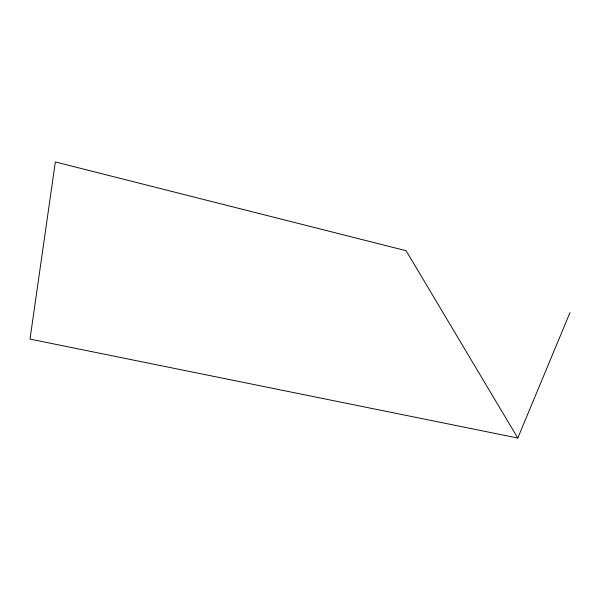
<?xml version="1.0" encoding="UTF-8"?>
<svg xmlns="http://www.w3.org/2000/svg" width="600" height="600" viewBox="0 0 600 600"><rect width="100%" height="100%" fill="white"/><g stroke="black" fill="none" stroke-linecap="round" stroke-linejoin="round"><path stroke-width="0.9" d="M517.785 438.045L406.095 250.71L55.35 161.955L30 339.105L517.785 438.045L570 312.577"/></g></svg>
